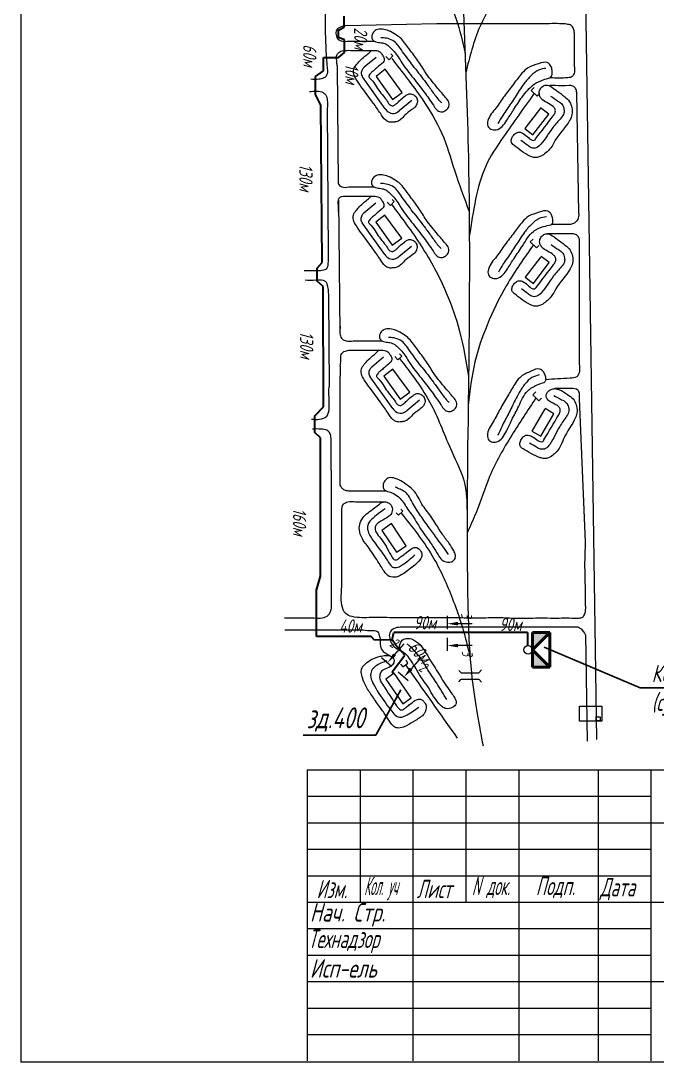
# Model space of a CAD drawing. Header units: millimetres. Extents: x 13096 to 18634, y -492 to 9335.
# Drawn here: x 13096 to 13584, y 7891 to 8687 of the extents above; entities that cross this region are included whole.
import ezdxf
from ezdxf import colors
from ezdxf.entities.mleader import LeaderData, LeaderLine
from ezdxf.math import Vec2, Vec3

# ---------------------------------------------------------------- set-up
doc = ezdxf.new("R2010")
doc.units = ezdxf.units.MM
for name, color, linetype, lineweight in [('Линия выноска', 137, 'Continuous', 20), ('Линия связи (Вновь)', 3, 'Continuous', 60), ('Рамка толстая', 7, 'Continuous', 60), ('Строительный', 251, 'Continuous', 13), ('ТаБлица', 253, 'Continuous', 25), ('текст', 7, 'Continuous', 25), ('Щиты пульты (Вновь)', 5, 'Continuous', 50), ('Элемент эл. схем', 7, 'Continuous', 35)]:
    doc.layers.add(name, color=color, linetype=linetype, lineweight=lineweight)
doc.styles.add('Simplex', font='simplex.shx', dxfattribs={"width": 0.7, "oblique": 15})

# ---------------------------------------------------------------- blocks, each defined once
blk = doc.blocks.new('A$C4BB167BF')
at = {"layer": 'Щиты пульты (Вновь)', "true_color": 0xc7c8ca}
h = blk.add_hatch(color=9, dxfattribs=at)
h.paths.add_polyline_path([(0, 3), (0, 0), (3, 3)])
h.paths.add_polyline_path([(6, 3), (3, 3), (6, 0)])
at = {"layer": 'Щиты пульты (Вновь)', "color": 252, "true_color": 0x939598}
for p, q in [((0, 3), (0, 0)), ((6, 3), (0, 3)), ((0, 0), (3, 3)), ((3, 3), (6, 0)), ((6, 0), (6, 3)), ((0, 0), (6, 0))]:
    blk.add_line(p, q, dxfattribs=at)
blk = doc.blocks.new('_None')

msp = doc.modelspace()

# ---------------------------------------------------------------- linework, layer by layer
at = {"color": 18, "lineweight": 20, "true_color": 0x000000}
for p, q in [((13523.00897, 8223.3604), (13525.39884, 8222.18744)), ((13525.39884, 8222.18744), (13527.21393, 8219.76979)), ((13527.21393, 8219.76979), (13527.85981, 8218.81669)), ((13527.85981, 8218.81669), (13528.65642, 8217.27363)), ((13315.52271, 8114.25153), (14064.77271, 8114.25153)), ((13315.52271, 8114.25153), (13315.52271, 7891.50153)), ((13356.02271, 8114.25153), (13356.02271, 8013.00153)), ((13396.52271, 8114.25153), (13396.52271, 7891.50153)), ((13437.02271, 8114.25153), (13437.02271, 8013.00153)), ((13477.52271, 8114.25153), (13477.52271, 7891.50153)), ((13538.27271, 8114.25153), (13538.27271, 7891.50153)), ((13578.77271, 8114.25153), (13578.77271, 7891.50153)), ((13315.52271, 8094.00153), (13578.77271, 8094.00153)), ((13315.52271, 8073.75153), (13578.77271, 8073.75153)), ((13578.77271, 8073.75153), (14064.77271, 8073.75153)), ((13315.52271, 8053.50153), (13578.77271, 8053.50153)), ((13315.52271, 8033.25153), (13578.77271, 8033.25153)), ((13315.52271, 8013.00153), (14064.77271, 8013.00153)), ((13315.52271, 7992.75153), (13578.77271, 7992.75153)), ((13315.52271, 7972.50153), (13578.77271, 7972.50153)), ((13315.52271, 7952.25153), (13578.77271, 7952.25153)), ((13578.77271, 7952.25153), (14064.77271, 7952.25153)), ((13315.52271, 7932.00153), (13578.77271, 7932.00153)), ((13315.52271, 7911.75153), (13578.77271, 7911.75153))]:
    msp.add_line(p, q, dxfattribs=at)
for points in [[(13524.13499, 8163.08403), (13541.18036, 8163.08403), (13541.18036, 8151.41343), (13524.07781, 8151.41343)], [(13536.78999, 8154.8398), (13539.85609, 8154.8398), (13539.85609, 8151.75669), (13536.78999, 8151.75669)]]:
    msp.add_lwpolyline(points, close=True, dxfattribs=at)
at = {"layer": 'Линия связи (Вновь)', "color": 18, "lineweight": 35, "true_color": 0x000000}
for p, q in [((13343.96026, 8682.59339), (13343.96026, 8690.95544)), ((13339.5196, 8680.2324), (13343.96026, 8682.59339)), ((13339.5196, 8674.59345), (13339.5196, 8680.2324)), ((13344.0977, 8672.92738), (13339.5196, 8674.59345)), ((13344.0977, 8663.31091), (13344.0977, 8672.92738)), ((13339.62546, 8659.32834), (13344.0977, 8663.31091)), ((13327.94975, 8659.32834), (13339.62546, 8659.32834)), ((13327.94975, 8649.10404), (13327.94975, 8659.32834)), ((13322.04426, 8644.91355), (13327.94975, 8649.10404)), ((13322.04426, 8631.18906), (13322.04426, 8644.91355)), ((13325.98663, 8622.84905), (13322.04426, 8631.18906)), ((13327.1086, 8502.39579), (13325.98663, 8622.84905)), ((13323.09183, 8498.17864), (13327.1086, 8502.39579)), ((13323.11974, 8488.34141), (13323.09183, 8498.17864)), ((13327.91021, 8484.20396), (13323.11974, 8488.34141)), ((13328.09026, 8392.05188), (13327.91021, 8484.20396)), ((13321.38941, 8385.13841), (13328.09026, 8392.05188)), ((13321.4177, 8372.5183), (13321.38941, 8385.13841)), ((13325.87436, 8368.4026), (13321.4177, 8372.5183)), ((13325.83199, 8262.51214), (13325.87436, 8368.4026)), ((13322.72737, 8251.84169), (13325.83199, 8262.51214)), ((13322.76241, 8216.26585), (13322.72604, 8251.88212)), ((13364.45677, 8216.28657), (13322.76241, 8216.26585)), ((13367.15094, 8213.56975), (13364.45677, 8216.28657)), ((13380.74902, 8213.74501), (13381.9385, 8219.25853)), ((13484.31146, 8219.25853), (13381.9385, 8219.25853)), ((13484.31146, 8219.25853), (13484.31146, 8209.42791)), ((13380.74902, 8213.74501), (13367.15094, 8213.56975)), ((13383.42968, 8209.57363), (13380.74902, 8213.74501)), ((13390.43649, 8202.11666), (13383.42968, 8209.57363)), ((13380.68876, 8189.20772), (13390.43649, 8202.11666)), ((13381.65768, 8187.74936), (13380.68876, 8189.20772))]:
    msp.add_line(p, q, dxfattribs=at)
at = {"layer": 'Рамка толстая', "color": 18, "lineweight": 20, "true_color": 0x000000}
for p in [(13096.2936, 9223.69819), (14064.9186, 7890.57319)]:
    msp.add_line(p, (13096.2936, 7890.57319), dxfattribs=at)
at = {"layer": 'Строительный', "color": 18, "lineweight": 20, "true_color": 0x000000}
for p, q in [((13522.50775, 9117.68531), (13537.04886, 8137.39014)), ((13414.92736, 8685.26037), (13345.11915, 8683.67234)), ((13501.04146, 8685.26037), (13414.92736, 8685.26037)), ((13520.17848, 8652.18265), (13520.17848, 8677.98116)), ((13381.17339, 8660.56049), (13379.53659, 8662.19729)), ((13368.25815, 8659.34873), (13359.15833, 8651.89393)), ((13375.77531, 8660.17359), (13378.2809, 8657.668)), ((13378.2809, 8657.668), (13381.17339, 8660.56049)), ((13338.47154, 8653.03231), (13339.36832, 8562.95268)), ((13375.24798, 8620.08678), (13357.88424, 8644.48301)), ((13487.07704, 8634.24347), (13489.27528, 8636.49639)), ((13491.73338, 8629.70013), (13487.07704, 8634.24347)), ((13493.62662, 8631.64046), (13491.73338, 8629.70013)), ((13505.33409, 8637.84654), (13501.43458, 8637.84654)), ((13523.50642, 8540.11255), (13521.93137, 8632.51747)), ((13395.68653, 8626.40445), (13385.96598, 8618.46579)), ((13330.93875, 8620.40669), (13331.68016, 8508.80211)), ((13382.24268, 8549.12221), (13380.60588, 8550.75901)), ((13339.49637, 8550.09069), (13340.50507, 8448.76978)), ((13368.0003, 8547.81225), (13358.90048, 8540.35744)), ((13376.8446, 8548.7353), (13379.35019, 8546.22972)), ((13379.35019, 8546.22972), (13382.24268, 8549.12221)), ((13374.99013, 8508.55029), (13357.62639, 8532.94653)), ((13516.34955, 8531.56704), (13502.4462, 8531.56704)), ((13486.41064, 8518.21157), (13488.60888, 8520.46448)), ((13518.64793, 8524.48725), (13499.40425, 8524.48725)), ((13395.42869, 8514.86796), (13385.70813, 8506.9293)), ((13491.06699, 8513.66823), (13486.41064, 8518.21157)), ((13492.96022, 8515.60855), (13491.06699, 8513.66823)), ((13523.94805, 8424.10545), (13523.94805, 8517.69392)), ((13331.8026, 8475.86649), (13332.27822, 8407.25983)), ((13385.05816, 8428.02205), (13387.95065, 8430.91454)), ((13387.95065, 8430.91454), (13386.31385, 8432.55134)), ((13340.75905, 8423.25773), (13340.83539, 8415.58993)), ((13374.08096, 8429.98088), (13364.98114, 8422.52607)), ((13382.55257, 8430.52764), (13385.05816, 8428.02205)), ((13340.83539, 8340.43264), (13340.83539, 8415.58993)), ((13381.07079, 8390.71892), (13363.70705, 8415.11515)), ((13488.36849, 8401.31523), (13490.56673, 8403.56815)), ((13493.02483, 8396.77189), (13488.36849, 8401.31523)), ((13401.50935, 8397.03659), (13391.7888, 8389.09793)), ((13494.91807, 8398.71221), (13493.02483, 8396.77189)), ((13528.69437, 8288.70225), (13523.94805, 8398.18494)), ((13333.85044, 8343.53994), (13333.85044, 8367.80654)), ((13333.85044, 8343.53994), (13333.85044, 8246.51732)), ((13388.67855, 8312.19295), (13385.52581, 8309.0402)), ((13388.67855, 8312.19295), (13387.15514, 8313.71636)), ((13342.06483, 8254.21295), (13342.06483, 8308.96263)), ((13385.52581, 8309.0402), (13383.64053, 8310.92548)), ((13298.37246, 8221.28878), (13358.34224, 8221.28878)), ((13523.00897, 8223.3604), (13390.3173, 8223.3604)), ((13528.69437, 8217.58517), (13529.89539, 8136.20376)), ((13386.92325, 8195.03313), (13388.7461, 8193.21028)), ((13388.7461, 8193.21028), (13392.51088, 8195.81399)), ((13392.51088, 8195.81399), (13391.31032, 8198.11476)), ((13431.56697, 8190.37377), (13433.37018, 8188.57056)), ((13433.37018, 8188.57056), (13446.92656, 8188.57056)), ((13446.92656, 8188.57056), (13449.06512, 8190.70913)), ((13431.56697, 8181.73159), (13433.37018, 8183.5348)), ((13433.37018, 8183.5348), (13446.92656, 8183.5348)), ((13446.92656, 8183.5348), (13449.06512, 8181.39624))]:
    msp.add_line(p, q, dxfattribs=at)
for points in [[(13375.2908, 8650.36286), (13368.38116, 8644.94522), (13380.80103, 8627.20685), (13388.32292, 8632.62448), (13375.2908, 8650.36286)], [(13494.09855, 8620.61995), (13482.14584, 8604.92169), (13488.40129, 8600.15877), (13500.53635, 8616.09653), (13494.2809, 8620.85945)], [(13375.03296, 8538.82637), (13368.12332, 8533.40874), (13380.54319, 8515.67036), (13388.06507, 8521.088), (13375.03296, 8538.82637)], [(13494.51942, 8506.94644), (13482.56672, 8491.24818), (13488.82217, 8486.48526), (13500.95722, 8502.42302), (13494.70177, 8507.18593)], [(13381.11362, 8420.995), (13374.20398, 8415.57737), (13386.62385, 8397.83899), (13394.14574, 8403.25662), (13381.11362, 8420.995)], [(13497.60391, 8390.54953), (13487.59248, 8373.54735), (13494.36752, 8369.558), (13504.53168, 8386.81956), (13497.75664, 8390.80891)], [(13380.19988, 8302.75522), (13372.83164, 8297.33113), (13383.84522, 8280.90387), (13391.44614, 8285.78556), (13380.19988, 8302.75522)], [(13382.27241, 8188.15792), (13375.80464, 8183.67066), (13388.82811, 8164.89914), (13395.11588, 8169.26151), (13382.27241, 8188.15792)]]:
    msp.add_lwpolyline(points, dxfattribs=at)
msp.add_open_spline([(13465.4211, 9166.8592), (13456.03405, 9152.6795), (13465.4211, 9166.8592), (13429.12171, 9101.07499), (13432.90371, 8968.19764), (13429.11609, 8796.01787), (13441.07777, 8597.96726), (13439.16361, 8404.13416), (13437.03086, 8270.19929), (13440.61739, 8183.2374), (13450.25121, 8132.56035), (13450.25121, 8132.56035), (13450.25121, 8132.56035), (13450.25121, 8132.56035), (13450.25121, 8132.56035), (13450.25121, 8132.56035), (13450.25121, 8132.56035), (13450.25121, 8132.56035), (13450.25121, 8132.56035)], degree=3, knots=[0, 0, 0, 0, 25.836333109, 49.871244762, 76.873917157, 116.334767859, 166.936096042, 211.721259242, 248.246118291, 257.850777941, 271.152471293, 282.284588503, 290.662390358, 305.749777897, 312.760031631, 324.633986925, 330.142951601, 332.123990533, 332.123990533, 332.123990533, 332.123990533], dxfattribs=at)
for points in [[(13379.37904, 8775.17624), (13400.83743, 8748.05576), (13417.90072, 8715.76948), (13429.54619, 8688.82051), (13436.45051, 8662.73319)], [(13488.05092, 8745.62454), (13466.94717, 8715.17017), (13447.71932, 8682.84169), (13437.01667, 8647.75703)], [(13329.17, 8703.89511), (13330.87988, 8650.96805), (13330.41168, 8645.80727), (13328.34326, 8643.73885), (13324.52824, 8642.6786), (13318.22322, 8642.6786)], [(13345.11915, 8683.67234), (13341.55957, 8682.83152), (13338.09749, 8680.39262), (13337.65364, 8676.66774), (13339.38467, 8673.24299), (13342.22536, 8671.91268), (13347.59603, 8671.91268)], [(13412.14714, 8622.96016), (13405.1874, 8632.83464), (13396.95728, 8643.50239), (13388.04557, 8655.35239), (13382.08009, 8664.06293), (13379.08233, 8667.06069), (13375.91644, 8669.6159), (13372.14282, 8670.69595), (13368.15849, 8671.42256), (13365.78268, 8672.85259), (13365.05538, 8675.60107), (13365.78268, 8677.93886), (13368.28404, 8680.44022), (13373.11982, 8681.10611), (13377.92631, 8679.84244), (13383.0994, 8677.05592), (13386.76751, 8674.43381), (13390.16722, 8670.72248), (13394.73133, 8664.46789), (13401.10625, 8655.82439), (13406.99284, 8646.68544), (13415.70654, 8635.6591), (13421.51635, 8628.85414), (13424.06936, 8624.90967), (13423.75393, 8621.08904), (13421.62751, 8618.96261), (13418.61744, 8617.80795), (13415.45758, 8618.83941), (13413.44847, 8620.89511), (13412.14714, 8622.96016)], [(13520.17848, 8677.98116), (13519.42584, 8681.40748), (13517.56776, 8683.87907), (13514.40361, 8684.86403), (13508.78009, 8685.26037), (13501.04146, 8685.26037)], [(13347.59603, 8671.91268), (13353.72002, 8671.91268), (13360.28826, 8671.91268), (13364.74528, 8671.91268), (13366.9557, 8671.91268)], [(13397.58067, 8651.80774), (13389.58233, 8662.4653), (13385.69319, 8667.88903), (13383.13289, 8670.84726), (13378.67145, 8673.45546), (13373.91952, 8674.38552), (13372.00208, 8674.38552)], [(13338.47154, 8653.03231), (13338.20728, 8656.77085), (13338.47154, 8661.6144), (13340.53995, 8663.68282), (13344.35498, 8664.74307), (13350.65999, 8664.74307)], [(13350.65999, 8664.74307), (13357.51512, 8664.74307), (13363.61865, 8664.74307), (13367.756, 8664.74307), (13371.58664, 8663.45576), (13373.17595, 8661.21655), (13374.52459, 8658.72435), (13374.11708, 8656.24087), (13371.8973, 8654.02109), (13368.57474, 8651.21148), (13365.94811, 8648.95007), (13363.96886, 8647.16025), (13363.056, 8645.82099), (13362.84488, 8644.69938), (13363.39246, 8643.94189), (13367.83515, 8638.25596), (13371.10611, 8633.30029), (13374.82278, 8628.64663), (13377.40523, 8625.16329), (13378.55743, 8623.5205), (13379.84241, 8622.7138), (13381.46602, 8622.5143), (13382.3603, 8622.96535), (13383.99846, 8624.18338), (13386.69544, 8626.77426), (13390.23587, 8629.66661), (13392.43632, 8631.1544), (13394.97018, 8631.5541), (13397.77076, 8630.3994), (13399.67215, 8627.86794), (13399.80164, 8624.56576), (13398.77319, 8622.25385), (13395.74443, 8619.47193), (13390.44126, 8615.23542), (13387.1, 8611.89415), (13384.38726, 8610.36286), (13381.66209, 8609.92857), (13378.57059, 8609.92857), (13375.82812, 8611.2985), (13371.61532, 8616.65474), (13366.06919, 8624.51032), (13357.83743, 8635.72817), (13353.4463, 8642.05358), (13351.278, 8646.72518), (13351.278, 8650.38552), (13353.43744, 8654.00663), (13355.63904, 8656.57837)], [(13355.63904, 8656.57837), (13359.7651, 8660.35106), (13362.64799, 8662.7561), (13364.66805, 8664.77616)], [(13380.30537, 8658.53602), (13403.4769, 8627.66984), (13418.64105, 8601.19695), (13428.29586, 8573.22447), (13439.57522, 8541.40804)], [(13501.68124, 8643.87522), (13496.12639, 8642.30073), (13489.38832, 8638.86155), (13480.12133, 8629.13811), (13473.56016, 8619.32553), (13468.46646, 8611.29977), (13460.29071, 8604.01372), (13456.0989, 8604.65353), (13453.94192, 8606.81051), (13453.94192, 8611.05663), (13460.0912, 8620.69928), (13466.52435, 8629.82343), (13473.63027, 8639.0845), (13480.00293, 8647.34971), (13484.69916, 8651.558), (13492.79169, 8654.64072), (13499.37051, 8655.5132), (13502.22192, 8652.66178), (13503.09657, 8649.46408), (13503.09657, 8646.43952), (13501.68124, 8643.87522)], [(13359.15833, 8651.89393), (13357.66475, 8649.96974), (13356.88954, 8647.08037), (13357.88424, 8644.48301)], [(13397.58067, 8651.80774), (13406.38676, 8640.23579), (13411.36582, 8633.36644), (13416.89811, 8626.26023), (13418.39906, 8624.75928)], [(13498.39815, 8651.08549), (13492.75038, 8649.75342), (13487.03248, 8645.57889), (13481.61826, 8639.41693), (13477.87962, 8634.0183), (13471.57744, 8624.29683), (13465.2908, 8615.08451), (13461.57103, 8608.85726)], [(13520.17848, 8652.18265), (13520.17848, 8648.06931), (13518.38869, 8644.82227), (13515.2063, 8643.87522), (13501.68124, 8643.87522)], [(13501.43458, 8637.63484), (13497.765, 8638.10807), (13495.12914, 8636.65782), (13493.38474, 8633.87051), (13493.38474, 8630.34278), (13494.77728, 8627.95784), (13503.82876, 8621.8961), (13505.3622, 8619.85243), (13505.3622, 8617.13547), (13504.00244, 8614.80168), (13490.47807, 8597.06469), (13489.47406, 8596.06068), (13487.84383, 8596.06068), (13484.02799, 8598.89274), (13479.83676, 8601.81473), (13477.83779, 8602.27559), (13475.40829, 8601.50749), (13472.87946, 8598.97866), (13471.86344, 8596.12246), (13472.38622, 8593.66453), (13473.80021, 8592.25055), (13486.10873, 8583.90545), (13488.87132, 8582.88146), (13491.56627, 8582.88146), (13494.51994, 8583.89381), (13498.18508, 8586.30621), (13502.04706, 8590.16819), (13505.53229, 8596.06003), (13516.50133, 8611.21626), (13518.30465, 8615.60994), (13518.2056, 8620.99818), (13516.44837, 8625.53056), (13512.48815, 8629.49078), (13506.78508, 8633.83764), (13501.43458, 8637.63484)], [(13317.24273, 8633.37706), (13322.96654, 8633.52515), (13327.81009, 8632.59514), (13329.8785, 8630.52673), (13330.93875, 8626.7117), (13330.93875, 8620.40669)], [(13489.40521, 8631.9718), (13465.6839, 8598.44983), (13452.25868, 8576.25589), (13444.55319, 8550.99673), (13439.69631, 8522.66253)], [(13521.93137, 8632.51747), (13521.09366, 8635.6853), (13519.00523, 8637.51586), (13515.96706, 8637.84654), (13505.33409, 8637.84654)], [(13501.93721, 8629.84486), (13507.58927, 8626.04736), (13510.86151, 8623.33958), (13512.15058, 8619.83928), (13512.15058, 8616.78543), (13509.93782, 8613.12003), (13503.75492, 8605.87236), (13494.51244, 8593.11384), (13490.90242, 8590.33616), (13487.17067, 8590.33616), (13484.22322, 8592.20986), (13479.23202, 8595.93807)], [(13375.24798, 8620.08678), (13377.45753, 8617.80274), (13382.14062, 8616.5721), (13385.96598, 8618.46579)], [(13339.27745, 8572.08026), (13339.28679, 8571.1426), (13339.30626, 8569.18657), (13339.33661, 8566.13796), (13339.36832, 8562.95268), (13341.96751, 8560.3762), (13347.33818, 8560.3762)], [(13411.8893, 8511.42368), (13404.92956, 8521.29815), (13396.69943, 8531.9659), (13387.78772, 8543.8159), (13381.82224, 8552.52645), (13378.82448, 8555.52421), (13375.65859, 8558.07941), (13371.88497, 8559.15947), (13367.90064, 8559.88608), (13365.52483, 8561.3161), (13364.79753, 8564.06458), (13365.52483, 8566.40237), (13368.02619, 8568.90373), (13372.86197, 8569.56963), (13377.66846, 8568.30596), (13382.84155, 8565.51944), (13386.50966, 8562.89733), (13389.90937, 8559.186), (13394.47348, 8552.9314), (13400.8484, 8544.28791), (13406.73499, 8535.14895), (13415.44869, 8524.12261), (13421.25851, 8517.31765), (13423.81151, 8513.37318), (13423.49608, 8509.55255), (13421.36966, 8507.42613), (13418.35959, 8506.27147), (13415.19974, 8507.30292), (13413.19062, 8509.35862), (13411.8893, 8511.42368)], [(13347.33818, 8560.3762), (13353.46218, 8560.3762), (13360.03041, 8560.3762), (13364.48743, 8560.3762), (13366.69785, 8560.3762)], [(13397.32282, 8540.27126), (13389.32448, 8550.92881), (13385.43534, 8556.35254), (13382.87504, 8559.31077), (13378.4136, 8561.91897), (13373.66167, 8562.84904), (13371.74424, 8562.84904)], [(13339.5818, 8541.50945), (13339.54456, 8545.25025), (13339.49637, 8550.09069), (13340.2821, 8552.14633), (13344.09713, 8553.20658), (13350.40214, 8553.20658)], [(13350.40214, 8553.20658), (13357.25727, 8553.20658), (13363.3608, 8553.20658), (13367.49816, 8553.20658), (13371.32879, 8551.91928), (13372.9181, 8549.68007), (13374.26674, 8547.18787), (13373.85923, 8544.70439), (13371.63945, 8542.48461), (13368.31689, 8539.67499), (13365.69026, 8537.41358), (13363.71101, 8535.62377), (13362.79816, 8534.28451), (13362.58703, 8533.1629), (13363.13462, 8532.40541), (13367.5773, 8526.71948), (13370.84826, 8521.76381), (13374.56493, 8517.11014), (13377.14739, 8513.62681), (13378.29958, 8511.98401), (13379.58456, 8511.17732), (13381.20817, 8510.97781), (13382.10245, 8511.42887), (13383.74062, 8512.64689), (13386.43759, 8515.23778), (13389.97802, 8518.13013), (13392.17848, 8519.61791), (13394.71233, 8520.01762), (13397.51291, 8518.86292), (13399.4143, 8516.33145), (13399.54379, 8513.02927), (13398.51534, 8510.71736), (13395.48658, 8507.93544), (13390.18341, 8503.69893), (13386.84215, 8500.35767), (13384.12941, 8498.82638), (13381.40424, 8498.39208), (13378.31274, 8498.39208), (13375.57028, 8499.76201), (13371.35747, 8505.11826), (13365.81134, 8512.97384), (13357.57958, 8524.19169), (13353.18845, 8530.51709), (13351.02015, 8535.1887), (13351.02015, 8538.84903), (13353.1796, 8542.47015), (13355.3812, 8545.04189)], [(13355.3812, 8545.04189), (13359.50725, 8548.81458), (13362.39014, 8551.21961), (13364.41021, 8553.23968)], [(13380.04752, 8546.99954), (13402.77686, 8515.35482), (13422.02122, 8479.41417), (13432.15582, 8450.01177), (13439.12197, 8415.49355)], [(13502.10212, 8531.29188), (13496.54726, 8530.05536), (13488.72897, 8526.26826), (13480.54221, 8515.4646), (13473.98104, 8505.65202), (13468.88733, 8497.62626), (13460.71159, 8490.34021), (13456.51978, 8490.98002), (13454.3628, 8493.13699), (13454.3628, 8497.38311), (13460.51208, 8507.02576), (13466.94522, 8516.14992), (13474.05114, 8525.41099), (13480.42381, 8533.6762), (13485.12004, 8537.88449), (13493.21257, 8540.96721), (13499.79138, 8541.83969), (13502.6428, 8538.98827), (13503.51744, 8535.79057), (13503.51744, 8532.76601), (13502.10212, 8531.29188)], [(13358.90048, 8540.35744), (13357.4069, 8538.43326), (13356.6317, 8535.54388), (13357.62639, 8532.94653)], [(13397.32282, 8540.27126), (13406.12891, 8528.6993), (13411.10797, 8521.82996), (13416.64026, 8514.72374), (13418.14121, 8513.2228)], [(13498.81903, 8537.41198), (13493.17126, 8536.0799), (13487.45335, 8531.90538), (13482.03914, 8525.74342), (13478.30049, 8520.34479), (13471.99832, 8510.62331), (13465.71168, 8501.411), (13461.99191, 8495.18374)], [(13523.50642, 8540.11255), (13522.7145, 8535.49422), (13519.45752, 8532.23724), (13516.34955, 8531.56704)], [(13501.85545, 8523.96133), (13498.18588, 8524.43456), (13495.55001, 8522.98431), (13493.80562, 8520.197), (13493.80562, 8516.66927), (13495.19816, 8514.28433), (13504.24964, 8508.22259), (13505.78308, 8506.17892), (13505.78308, 8503.46196), (13504.42331, 8501.12817), (13490.89894, 8483.39118), (13489.89493, 8482.38716), (13488.2647, 8482.38716), (13484.44886, 8485.21923), (13480.25764, 8488.14121), (13478.25867, 8488.60208), (13475.82916, 8487.83398), (13473.30034, 8485.30515), (13472.28431, 8482.44895), (13472.8071, 8479.99102), (13474.22108, 8478.57704), (13486.52961, 8470.23193), (13489.29219, 8469.20795), (13491.98715, 8469.20795), (13494.94082, 8470.22029), (13498.60595, 8472.6327), (13502.46794, 8476.49468), (13505.95317, 8482.38651), (13516.9222, 8497.54274), (13518.72553, 8501.93643), (13518.62647, 8507.32467), (13516.86924, 8511.85705), (13512.90902, 8515.81727), (13507.20596, 8520.16413), (13501.85545, 8523.96133)], [(13523.94805, 8517.69392), (13523.94805, 8520.32873), (13521.79149, 8523.63766), (13518.64793, 8524.48725)], [(13488.73881, 8515.9399), (13468.16249, 8484.92426), (13453.36197, 8454.62992), (13443.97627, 8426.49945), (13438.84178, 8393.32574)], [(13502.35809, 8516.17135), (13508.01015, 8512.37385), (13511.28238, 8509.66606), (13512.57146, 8506.16577), (13512.57146, 8503.11192), (13510.3587, 8499.44652), (13504.17579, 8492.19885), (13494.93331, 8479.44033), (13491.32329, 8476.66264), (13487.59155, 8476.66264), (13484.6441, 8478.53635), (13479.6529, 8482.26456)], [(13331.68016, 8508.80211), (13331.48358, 8501.60193), (13330.04205, 8497.47819), (13325.65196, 8496.23452), (13320.20314, 8496.11699), (13313.22719, 8496.11699)], [(13374.99013, 8508.55029), (13377.19968, 8506.26625), (13381.88277, 8505.03561), (13385.70813, 8506.9293)], [(13313.88845, 8489.14859), (13322.27769, 8489.14859), (13329.27619, 8488.25219), (13331.21131, 8483.89097), (13331.8026, 8475.86649)], [(13340.63582, 8454.27777), (13340.8193, 8453.43695), (13340.51351, 8450.99805), (13340.79352, 8447.27318), (13342.52456, 8443.84843), (13345.36525, 8442.51812), (13350.73591, 8442.51812)], [(13417.96996, 8393.5923), (13411.01022, 8403.46678), (13402.7801, 8414.13453), (13393.86839, 8425.98453), (13387.9029, 8434.69507), (13384.90514, 8437.69283), (13381.73926, 8440.24804), (13377.96563, 8441.32809), (13373.98131, 8442.0547), (13371.6055, 8443.48473), (13370.8782, 8446.23321), (13371.6055, 8448.571), (13374.10685, 8451.07236), (13378.94264, 8451.73825), (13383.74912, 8450.47459), (13388.92221, 8447.68807), (13392.59032, 8445.06595), (13395.99004, 8441.35463), (13400.55415, 8435.10003), (13406.92906, 8426.45653), (13412.81565, 8417.31758), (13421.52936, 8406.29124), (13427.33917, 8399.48628), (13429.89218, 8395.54181), (13429.57674, 8391.72118), (13427.45032, 8389.59476), (13424.44026, 8388.44009), (13421.2804, 8389.47155), (13419.27128, 8391.52725), (13417.96996, 8393.5923)], [(13350.73591, 8442.51812), (13359.54284, 8442.54482), (13366.11108, 8442.54482), (13370.56809, 8442.54482), (13372.77852, 8442.54482)], [(13403.40348, 8422.43988), (13395.40514, 8433.09744), (13391.51601, 8438.52117), (13388.95571, 8441.4794), (13384.49426, 8444.0876), (13379.74234, 8445.01767), (13377.8249, 8445.01767)], [(13340.75905, 8423.25773), (13341.34716, 8427.37629), (13341.61142, 8432.21984), (13343.67984, 8434.28825), (13347.49486, 8435.3485), (13353.79988, 8435.3485)], [(13353.79988, 8435.3485), (13363.33794, 8435.37521), (13369.44146, 8435.37521), (13373.57882, 8435.37521), (13377.40946, 8434.0879), (13378.99876, 8431.84869), (13380.3474, 8429.3565), (13379.93989, 8426.87301), (13377.72012, 8424.65324), (13374.39756, 8421.84362), (13371.77093, 8419.58221), (13369.79167, 8417.7924), (13368.87882, 8416.45313), (13368.66769, 8415.33153), (13369.21528, 8414.57403), (13373.65797, 8408.88811), (13376.92893, 8403.93243), (13380.6456, 8399.27877), (13383.22805, 8395.79543), (13384.38024, 8394.15264), (13385.66523, 8393.34594), (13387.28883, 8393.14644), (13388.18312, 8393.59749), (13389.82128, 8394.81552), (13392.51825, 8397.40641), (13396.05868, 8400.29875), (13398.25914, 8401.78654), (13400.79299, 8402.18625), (13403.59358, 8401.03154), (13405.49497, 8398.50008), (13405.62445, 8395.1979), (13404.59601, 8392.88599), (13401.56724, 8390.10407), (13396.26407, 8385.86756), (13392.92281, 8382.5263), (13390.21007, 8380.99501), (13387.48491, 8380.56071), (13384.39341, 8380.56071), (13381.65094, 8381.93064), (13377.43814, 8387.28688), (13371.892, 8395.14247), (13363.66024, 8406.36031), (13359.26912, 8412.68572), (13357.10081, 8417.35733), (13357.10081, 8421.01766), (13359.26026, 8424.63878), (13361.46186, 8427.21052)], [(13361.46186, 8427.21052), (13365.58791, 8430.9832), (13368.4708, 8433.38824), (13370.49087, 8435.40831)], [(13386.12818, 8429.16817), (13410.56563, 8393.54722), (13426.18959, 8357.92628), (13436.00881, 8333.67466), (13437.97147, 8311.84034)], [(13523.94805, 8424.10545), (13523.94805, 8419.47622), (13521.88737, 8415.0438), (13516.8592, 8413.9357), (13498.40094, 8412.83192)], [(13364.98114, 8422.52607), (13363.48757, 8420.60189), (13362.71236, 8417.71251), (13363.70705, 8415.11515)], [(13403.40348, 8422.43988), (13412.20957, 8410.86793), (13417.18863, 8403.99859), (13422.72093, 8396.89237), (13424.22187, 8395.39142)], [(13497.07441, 8410.79516), (13491.70487, 8408.91011), (13484.38956, 8404.22459), (13477.53853, 8392.52821), (13472.18441, 8382.00826), (13468.07604, 8373.43622), (13460.81976, 8365.23403), (13456.5817, 8365.3734), (13454.18467, 8367.26003), (13453.68229, 8371.47632), (13458.64751, 8381.77879), (13463.95596, 8391.59999), (13469.91625, 8401.63674), (13475.26627, 8410.59788), (13479.43161, 8415.33225), (13487.10256, 8419.35078), (13493.53195, 8420.99549), (13496.7007, 8418.50146), (13497.94753, 8415.42971), (13498.30538, 8412.42639), (13497.07441, 8410.79516)], [(13493.09028, 8416.48384), (13487.63979, 8414.49291), (13482.45595, 8409.6712), (13477.80881, 8402.91193), (13474.73516, 8397.10889), (13469.62744, 8386.71006), (13464.47491, 8376.81865), (13461.51803, 8370.19503)], [(13318.94734, 8382.62224), (13325.096, 8382.62224), (13330.52663, 8384.93078), (13332.27822, 8389.85245), (13332.27822, 8399.71328), (13332.27822, 8407.25983)], [(13490.69666, 8399.04356), (13472.18416, 8370.34901), (13455.18814, 8338.69386), (13444.82383, 8311.01467), (13437.94144, 8295.48631)], [(13505.13632, 8406.05186), (13502.2491, 8405.27502), (13499.68542, 8403.64101), (13498.60736, 8401.11636), (13498.79857, 8399.12964), (13500.57081, 8396.68456), (13507.11479, 8392.96793), (13508.87926, 8391.12005), (13509.20071, 8388.42217), (13508.12662, 8385.9439), (13496.79578, 8366.73136), (13495.91761, 8365.61561), (13494.29883, 8365.42273), (13490.17472, 8367.78343), (13485.66722, 8370.18901), (13483.62776, 8370.41013), (13481.3062, 8369.35998), (13479.09433, 8366.54972), (13478.42337, 8363.59337), (13479.2333, 8361.21456), (13480.80464, 8359.9778), (13494.01406, 8353.14759), (13496.87839, 8352.45765), (13499.55442, 8352.7765), (13502.36757, 8354.1312), (13505.72154, 8356.96029), (13509.09947, 8361.25208), (13511.86314, 8367.51488), (13520.96193, 8383.86245), (13522.23275, 8388.43863), (13521.49688, 8393.7773), (13519.21575, 8398.06995), (13514.8148, 8401.5338), (13508.63749, 8405.17538), (13505.13632, 8406.05186)], [(13504.29607, 8400.63707), (13510.35773, 8397.53496), (13513.92736, 8395.23335), (13515.62151, 8391.91015), (13515.98283, 8388.87775), (13514.21928, 8384.97629), (13508.9373, 8377.048), (13501.26926, 8363.28559), (13498.01323, 8360.10029), (13494.3077, 8359.65877), (13491.15927, 8361.17059), (13485.76202, 8364.28208)], [(13523.94805, 8398.18494), (13523.94805, 8402.24076), (13522.65613, 8404.88201), (13517.887, 8406.02138), (13505.2902, 8406.02138)], [(13381.07079, 8390.71892), (13383.28035, 8388.43488), (13387.96344, 8387.20424), (13391.7888, 8389.09793)], [(13333.85044, 8367.80654), (13332.97244, 8371.73318), (13330.62502, 8374.08059), (13326.38457, 8375.02398), (13319.66258, 8375.02398)], [(13376.63512, 8327.58074), (13367.24288, 8327.58074), (13354.04794, 8327.58074), (13348.25233, 8327.58074), (13344.92582, 8328.04669), (13342.47943, 8329.45966), (13341.21803, 8331.2927), (13340.68249, 8335.18792), (13340.83539, 8340.43264)], [(13425.88682, 8273.36614), (13421.9587, 8273.36614), (13418.58861, 8274.98748), (13415.87932, 8278.75049), (13411.84841, 8285.15422), (13405.8875, 8293.62575), (13401.85659, 8299.56736), (13397.35584, 8306.91526), (13391.19743, 8315.78897), (13388.35599, 8320.14615), (13385.17459, 8323.32755), (13380.39808, 8326.30267), (13376.05093, 8327.75247), (13374.36477, 8329.05199), (13373.6249, 8331.77008), (13375.06319, 8335.5187), (13378.14393, 8337.69164), (13382.87966, 8337.31395), (13388.48968, 8334.65717), (13394.22722, 8330.57871), (13397.67463, 8327.25354), (13401.22769, 8321.56055), (13403.37696, 8317.59358), (13406.76484, 8312.89872), (13413.38516, 8303.50601), (13419.09524, 8294.49943), (13424.2683, 8287.486), (13427.77669, 8281.75826), (13429.02695, 8278.59309), (13428.7649, 8276.10857), (13427.67272, 8274.50902), (13426.54053, 8273.55159), (13425.88682, 8273.36614)], [(13423.66278, 8279.1274), (13415.39952, 8290.82262), (13409.1248, 8299.3293), (13402.44417, 8308.71375), (13396.19228, 8318.60277), (13393.11347, 8324.13854), (13389.87563, 8327.37638), (13386.6349, 8329.01701), (13382.91216, 8330.65927)], [(13342.06483, 8308.96263), (13342.06483, 8312.80166), (13343.26123, 8317.47233), (13346.73213, 8319.38307), (13352.61143, 8319.38307), (13363.82241, 8319.38307), (13370.18632, 8319.38307), (13374.9017, 8319.34345)], [(13370.21671, 8317.17028), (13364.46345, 8312.70727), (13359.94625, 8309.15931), (13356.7196, 8304.56091), (13355.43401, 8299.37278), (13356.76266, 8293.11517), (13362.19554, 8284.85977), (13369.63969, 8273.76978), (13374.51172, 8266.24557), (13378.40916, 8262.34813), (13383.76546, 8261.80946), (13389.48062, 8264.60682), (13397.898, 8271.02143), (13402.03665, 8275.16009), (13403.38295, 8278.83352), (13402.02149, 8282.2574), (13398.45352, 8284.50873), (13394.97085, 8283.25056), (13390.65771, 8279.76524), (13385.95908, 8276.25162), (13384.30835, 8275.02125), (13382.62399, 8275.02125), (13380.57681, 8277.07281), (13376.86965, 8283.6001), (13372.6168, 8290.38644), (13369.12404, 8294.76851), (13367.63366, 8298.20732), (13367.63366, 8300.0345), (13368.88196, 8302.32571), (13372.0473, 8304.48444), (13377.88283, 8308.23649), (13380.04173, 8310.39538), (13380.63017, 8314.78372), (13379.46126, 8317.36501), (13376.8303, 8318.98085), (13374.63241, 8319.33762), (13372.68158, 8318.82717), (13370.21671, 8317.17028)], [(13375.16227, 8313.9659), (13364.81108, 8305.72644), (13361.90192, 8301.36832), (13361.90192, 8297.63094), (13363.43705, 8293.68908), (13368.00034, 8287.0056), (13375.24536, 8277.04349), (13378.85196, 8271.67702), (13381.1151, 8269.41388), (13384.98859, 8269.41388), (13388.26971, 8271.06088), (13398.04434, 8278.67961)], [(13387.36719, 8310.88159), (13411.26389, 8278.12411), (13426.03448, 8247.23826), (13437.43174, 8212.1661), (13440.25517, 8200.28644)], [(13528.69437, 8239.48849), (13528.48409, 8257.30218), (13528.24201, 8270.73992), (13528.69437, 8288.70225)], [(13528.69437, 8239.48849), (13525.63088, 8230.66114), (13522.34031, 8230.12807), (13513.9631, 8230.30613), (13506.65531, 8230.12807), (13496.85221, 8230.30613), (13488.29671, 8230.16224), (13476.70083, 8230.04447), (13463.99357, 8230.51047), (13450.80292, 8230.39397), (13442.11999, 8230.27746), (13433.46813, 8230.51047), (13420.46108, 8230.51047), (13404.82935, 8230.51047), (13383.59993, 8230.59788), (13365.02088, 8230.81477), (13349.86974, 8231.58439), (13345.02019, 8233.88774), (13342.06483, 8240.32079), (13341.66315, 8247.7858), (13342.06483, 8254.21295)], [(13333.85044, 8246.51732), (13334.01621, 8240.46095), (13333.65051, 8237.02758), (13331.4927, 8232.46543), (13326.90955, 8230.29358), (13320.92774, 8230.29358), (13308.20161, 8230.29358), (13298.09758, 8230.29358)], [(13358.34224, 8221.28878), (13365.20918, 8220.8178), (13368.87596, 8220.36512), (13370.7733, 8217.21379), (13371.41703, 8213.64164), (13371.9854, 8207.63253), (13378.96619, 8201.52155)], [(13390.3173, 8223.3604), (13386.80092, 8223.3604), (13381.74977, 8222.25131), (13378.71483, 8219.21637), (13378.71483, 8214.93692), (13380.33091, 8210.74105), (13387.45803, 8205.0654)], [(13386.19246, 8208.27349), (13386.94211, 8205.98677), (13390.50436, 8203.22422), (13392.82216, 8200.90642), (13396.19919, 8196.07782), (13399.59318, 8190.58909), (13403.75315, 8183.68499), (13408.43696, 8177.18339), (13412.2541, 8170.49931), (13416.44611, 8165.10317), (13419.11352, 8162.43575), (13421.96471, 8161.12631), (13426.66909, 8162.03013), (13429.60786, 8164.96891), (13427.89041, 8170.3454), (13425.2243, 8174.04708), (13421.30428, 8179.88607), (13417.29378, 8186.08504), (13413.48437, 8192.2333), (13409.57747, 8198.51896), (13406.00538, 8204.44767), (13402.86147, 8208.8513), (13399.93178, 8211.78099), (13393.86924, 8214.79182), (13390.4666, 8214.52517), (13388.95399, 8214.07671), (13387.82931, 8212.77708), (13386.90869, 8211.26948), (13386.49237, 8210.02182), (13386.19246, 8208.27349)], [(13422.44397, 8168.15233), (13414.70564, 8180.4771), (13407.97043, 8190.79897), (13402.5784, 8199.55336), (13398.04019, 8204.96474), (13393.99633, 8208.92902), (13392.11957, 8210.4445)], [(13378.96619, 8201.52155), (13376.8816, 8201.72647), (13375.3772, 8201.72647), (13371.51372, 8201.18), (13365.15252, 8198.86565), (13360.14548, 8195.38579), (13357.52649, 8192.16286), (13356.9538, 8189.12616), (13358.07379, 8184.13399), (13360.15955, 8178.9499), (13365.02411, 8171.28194), (13370.88572, 8162.73759), (13375.61285, 8156.05446), (13379.6372, 8149.96945), (13382.68864, 8146.91801), (13386.713, 8146.32088), (13391.56336, 8147.97414), (13398.47859, 8152.08277), (13405.10284, 8157.21699), (13406.64149, 8161.53842), (13406.00142, 8165.01548), (13404.24055, 8167.11458), (13402.24271, 8168.36978), (13399.23812, 8167.8554), (13394.77886, 8164.81565), (13391.71251, 8162.36796), (13389.814, 8160.96145), (13388.52394, 8160.23297), (13387.0095, 8160.23297), (13385.63141, 8161.15367), (13384.05221, 8163.19026), (13379.78404, 8169.60537), (13375.51738, 8176.29832), (13372.46178, 8180.97628), (13371.09127, 8183.7881), (13371.09127, 8186.20804), (13372.00353, 8189.09941), (13375.62509, 8191.65988), (13380.43808, 8194.14269), (13382.01451, 8196.79342), (13381.85304, 8198.89789), (13381.41684, 8200.13862), (13379.96561, 8201.11168), (13378.96619, 8201.52155)], [(13376.52443, 8197.60467), (13367.96259, 8193.56603), (13365.43083, 8191.03427), (13364.05203, 8186.81783), (13365.92068, 8180.67803), (13375.43855, 8165.45568), (13380.32673, 8159.06265), (13383.74935, 8155.64003), (13387.03621, 8154.56636), (13390.65002, 8155.62457), (13401.05527, 8162.28512)], [(13390.79621, 8194.67985), (13430.45394, 8138.44628)]]:
    msp.add_spline(points, degree=3, dxfattribs=at)
at = {"layer": 'Щиты пульты (Вновь)', "color": 18, "lineweight": 20, "true_color": 0x000000}
msp.add_circle((13484.80863, 8206.15799), 3.3075, dxfattribs=at)
at = {"layer": 'Элемент эл. схем', "color": 18, "lineweight": 20, "true_color": 0x000000}
for p, q in [((13422.81703, 8232.0928), (13422.83204, 8221.96955)), ((13441.84342, 8226.12274), (13431.07591, 8226.10677)), ((13389.55557, 8210.6355), (13382.50186, 8202.5001)), ((13422.84182, 8215.36955), (13422.85684, 8205.24629)), ((13441.86821, 8209.39949), (13431.10071, 8209.38352)), ((13372.56536, 8200.19623), (13380.214, 8193.56457)), ((13402.19083, 8199.68022), (13395.13712, 8191.54483)), ((13385.20063, 8189.24096), (13392.84926, 8182.6093))]:
    msp.add_line(p, q, dxfattribs=at)
for points in [[(13431.07387, 8227.48177), (13431.07795, 8224.73178), (13422.82592, 8226.09454)], [(13431.09867, 8210.75852), (13431.10275, 8208.00852), (13422.85072, 8209.37129)], [(13381.46298, 8203.40085), (13383.54074, 8201.59935), (13377.09736, 8196.26682)], [(13394.09824, 8192.44558), (13396.176, 8190.64408), (13389.73262, 8185.31155)]]:
    msp.add_solid(points, dxfattribs=at)

# ---------------------------------------------------------------- block references
at = {"color": 18, "lineweight": 20, "true_color": 0x000000, "xscale": 4.41, "yscale": 4.41, "zscale": 4.41, "rotation": 90}
msp.add_blockref('A$C4BB167BF', (13501.346, 8192.92819), dxfattribs=at)

# ---------------------------------------------------------------- texts
at = {"color": 18, "lineweight": 20, "true_color": 0x000000, "style": 'Simplex', "oblique": 15}
for s, width, p in [('Кол. уч', 0.4, (13359.07665, 8018.40153)), ('N', 0.5, (13441.59462, 8018.40153)), ('Подп.', 0.6, (13490.59477, 8018.40153)), ('Изм.', 0.6, (13322.72227, 8016.03903)), ('Лист', 0.6, (13399.39708, 8016.03903)), ('док.', 0.5, (13452.86867, 8018.40153)), ('Дата', 0.6, (13539.79838, 8017.38903)), ('Нач. Стр.', 0.7, (13317.68271, 7998.15153)), ('Технадзор', 0.6, (13316.33271, 7977.90153)), ('Исп-ель', 0.7, (13317.68271, 7955.28903))]:
    msp.add_text(s, height=14.175, dxfattribs=dict(at, width=width)).set_placement(p)
at = {"layer": 'ТаБлица', "color": 18, "lineweight": 20, "true_color": 0x000000, "char_height": 10.164, "width": 275.88, "attachment_point": 5, "style": 'Simplex'}
for s, insert, rotation in [('20м', (13356.56739, 8674.0099), 270), ('60м', (13317.54721, 8661.04027), 270), ('10м', (13349.74417, 8646.94354), 270), ('130м', (13314.63522, 8567.52971), 270), ('130м', (13315.18843, 8439.45079), 270), ('160м', (13309.73331, 8304.09427), 270), ('60м', (13401.45855, 8204.39701), 312.01622166)]:
    msp.add_mtext(s, dxfattribs=dict(at, insert=insert, rotation=rotation))
for s, insert in [('90м', (13405.67553, 8226.86563)), ('40м', (13348.65253, 8224.34009)), ('90м', (13471.14532, 8225.52342))]:
    msp.add_mtext(s, dxfattribs=dict(at, insert=insert))
at = {"layer": 'текст', "color": 18, "lineweight": 20, "true_color": 0x000000, "char_height": 11.55, "attachment_point": 5, "style": 'Simplex'}
for s, insert, rotation in [('{\\H0.7x;3}', (13437.53194, 8232.57586), 277.50996044), ('{\\H0.7x;2}', (13381.85695, 8211.61676), 326.4984166), ('{\\H0.7x;3}', (13438.09993, 8203.5755), 277.50996044), ('{\\H0.7x;2}', (13404.11269, 8193.01499), 326.4984166)]:
    msp.add_mtext_dynamic_manual_height_columns(s, width=8.7102084, gutter_width=15, heights=[0], dxfattribs=dict(at, insert=insert, rotation=rotation))

# ---------------------------------------------------------------- leaders
at = {"layer": 'Линия выноска', "color": 18, "lineweight": 20, "true_color": 0x000000}
ml = msp.add_multileader_mtext('Standard', dxfattribs=at)
ml.set_content('{\\C256;\\c0;КС20/2\\P(сущ.)}', color=2, style='Simplex')
ml.set_leader_properties()
ml.set_arrow_properties(name='NONE')
ml.build(insert=Vec2(0, 0))
ml.multileader.update_dxf_attribs({"text_left_attachment_type": 6, "text_right_attachment_type": 6, "dogleg_length": 0, "arrow_head_size": 17.64})
ctx = ml.context
ctx.base_point, ctx.char_height, ctx.arrow_head_size, ctx.landing_gap_size, ctx.plane_origin = Vec3(13570.45307, 8177.03332), 13.23, 17.64, 8.82, Vec3(13704.74355, 8043.54315)
ctx.left_attachment, ctx.right_attachment = 6, 6
notes = []
notes.append((ctx, [(0, (1, 1, 0), (13570.45307, 8177.03332), (1, 0), 0, [(0, [(13497.11349, 8208.21241)], 0, [])])]))
ctx.mtext.insert, ctx.mtext.flow_direction = Vec3(13579.27307, 8194.67332), 5
ml = msp.add_multileader_mtext('Standard', dxfattribs=at)
ml.set_content('{\\C256;\\c0;зд.400}', color=2, style='Simplex')
ml.set_leader_properties()
ml.set_arrow_properties(name='NONE')
ml.build(insert=Vec2(0, 0))
ml.multileader.update_dxf_attribs({"text_left_attachment_type": 6, "text_right_attachment_type": 6, "dogleg_length": 0, "arrow_head_size": 17.64})
ctx = ml.context
ctx.base_point, ctx.char_height, ctx.arrow_head_size, ctx.landing_gap_size, ctx.plane_origin = Vec3(13296.65366, 8140.73218), 16, 17.64, 8.82, Vec3(13433.0565, 8007.24201)
ctx.left_attachment, ctx.right_attachment, ctx.text_align_type = 6, 6, 2
notes.append((ctx, [(1, (1, 1, 0), (13368.22676, 8140.73218), (-1, 0), 0, [(0, [(13387.2542, 8175.41541)], 0, [])])]))
ctx.mtext.insert, ctx.mtext.alignment, ctx.mtext.flow_direction = Vec3(13359.40676, 8162.06552), 3, 5
for ctx, leaders in notes:
    for number, flags, end, landing, length, lines in leaders:
        leader = LeaderData()
        leader.index, (leader.has_last_leader_line, leader.has_dogleg_vector, leader.attachment_direction) = number, flags
        leader.last_leader_point, leader.dogleg_vector, leader.dogleg_length = Vec3(end), Vec3(landing), length
        for number, points, colour, breaks in lines:
            line = LeaderLine()
            line.index, line.vertices, line.color, line.breaks = number, Vec3.list(points), colors.encode_raw_color(colour), breaks
            leader.lines.append(line)
        ctx.leaders.append(leader)

doc.saveas('drawing.dxf')
